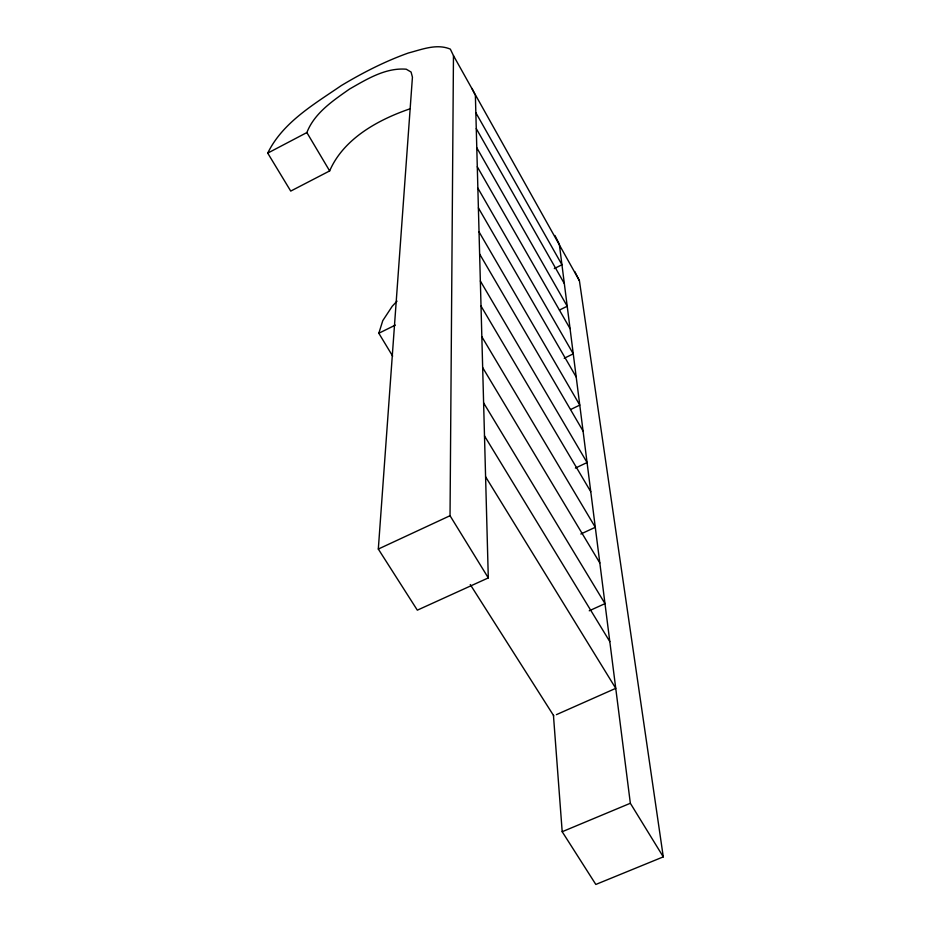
<?xml version="1.0" encoding="UTF-8"?>
<svg xmlns="http://www.w3.org/2000/svg" width="931" height="931" viewBox="0 0 931 931"><rect width="100%" height="100%" fill="white"/><g stroke="black" fill="none" stroke-linecap="round" stroke-linejoin="round"><path stroke-width="1.4" d="M267.721 153.115L306.869 132.563C314.445 113 333.065 100.641 349.556 89.039C366.802 79.193 385.609 67.509 406.242 69.208L411.071 72.024L412.433 77.168L378.312 549.057L417.332 610.166L488.298 577.907L450.034 515.716L453.467 55.627L450.336 49.122C436.627 43.361 421.894 49.494 408.418 52.986C384.934 61.353 362.694 72.746 341.34 85.559C314.119 104.225 282.663 122.38 267.721 153.115L290.728 191.088L329.655 170.92C343.481 138.8 377.893 119.855 409.652 108.939M392.661 356.131L378.824 333.251L382.781 320.636L392.265 306.229L397.025 301.144M554.317 268.582L561.94 264.753L475.846 112.732M559.438 310.07L567.212 306.218L476.788 147.761M378.824 333.251L395.314 325.117M564.233 358.26L573.252 353.838L477.871 188.155M570.738 409.465L579.769 405.101L479.034 231.842M575.393 468.084L587.065 462.544L480.349 281.011M378.312 549.057L450.034 515.716M580.839 534.01L595.293 527.283L481.839 336.731M589.253 610.794L604.987 603.637L483.608 402.867M556.401 714.659L615.752 688.346L485.586 476.765M574.776 271.561L579.408 280.697L663.279 856.869L595.828 884.45L562.196 831.72L630.345 803.267L559.333 244.201L554.923 235.473M470.271 584.563L553.759 715.834M630.345 803.267L663.279 856.869M484.492 435.929L609.817 641.622M482.665 367.582L599.82 562.964M306.869 132.563L329.655 170.92M481.024 306.078L590.766 491.719M479.628 254.023L583.062 431.053M478.394 207.892L576.196 377.02M477.289 166.765L570.051 328.631M476.276 128.606L564.326 283.559M579.408 280.697L453.467 55.627M471.97 88.422L475.38 95.416L488.298 577.907M553.445 715.334L562.196 831.72"/></g></svg>
